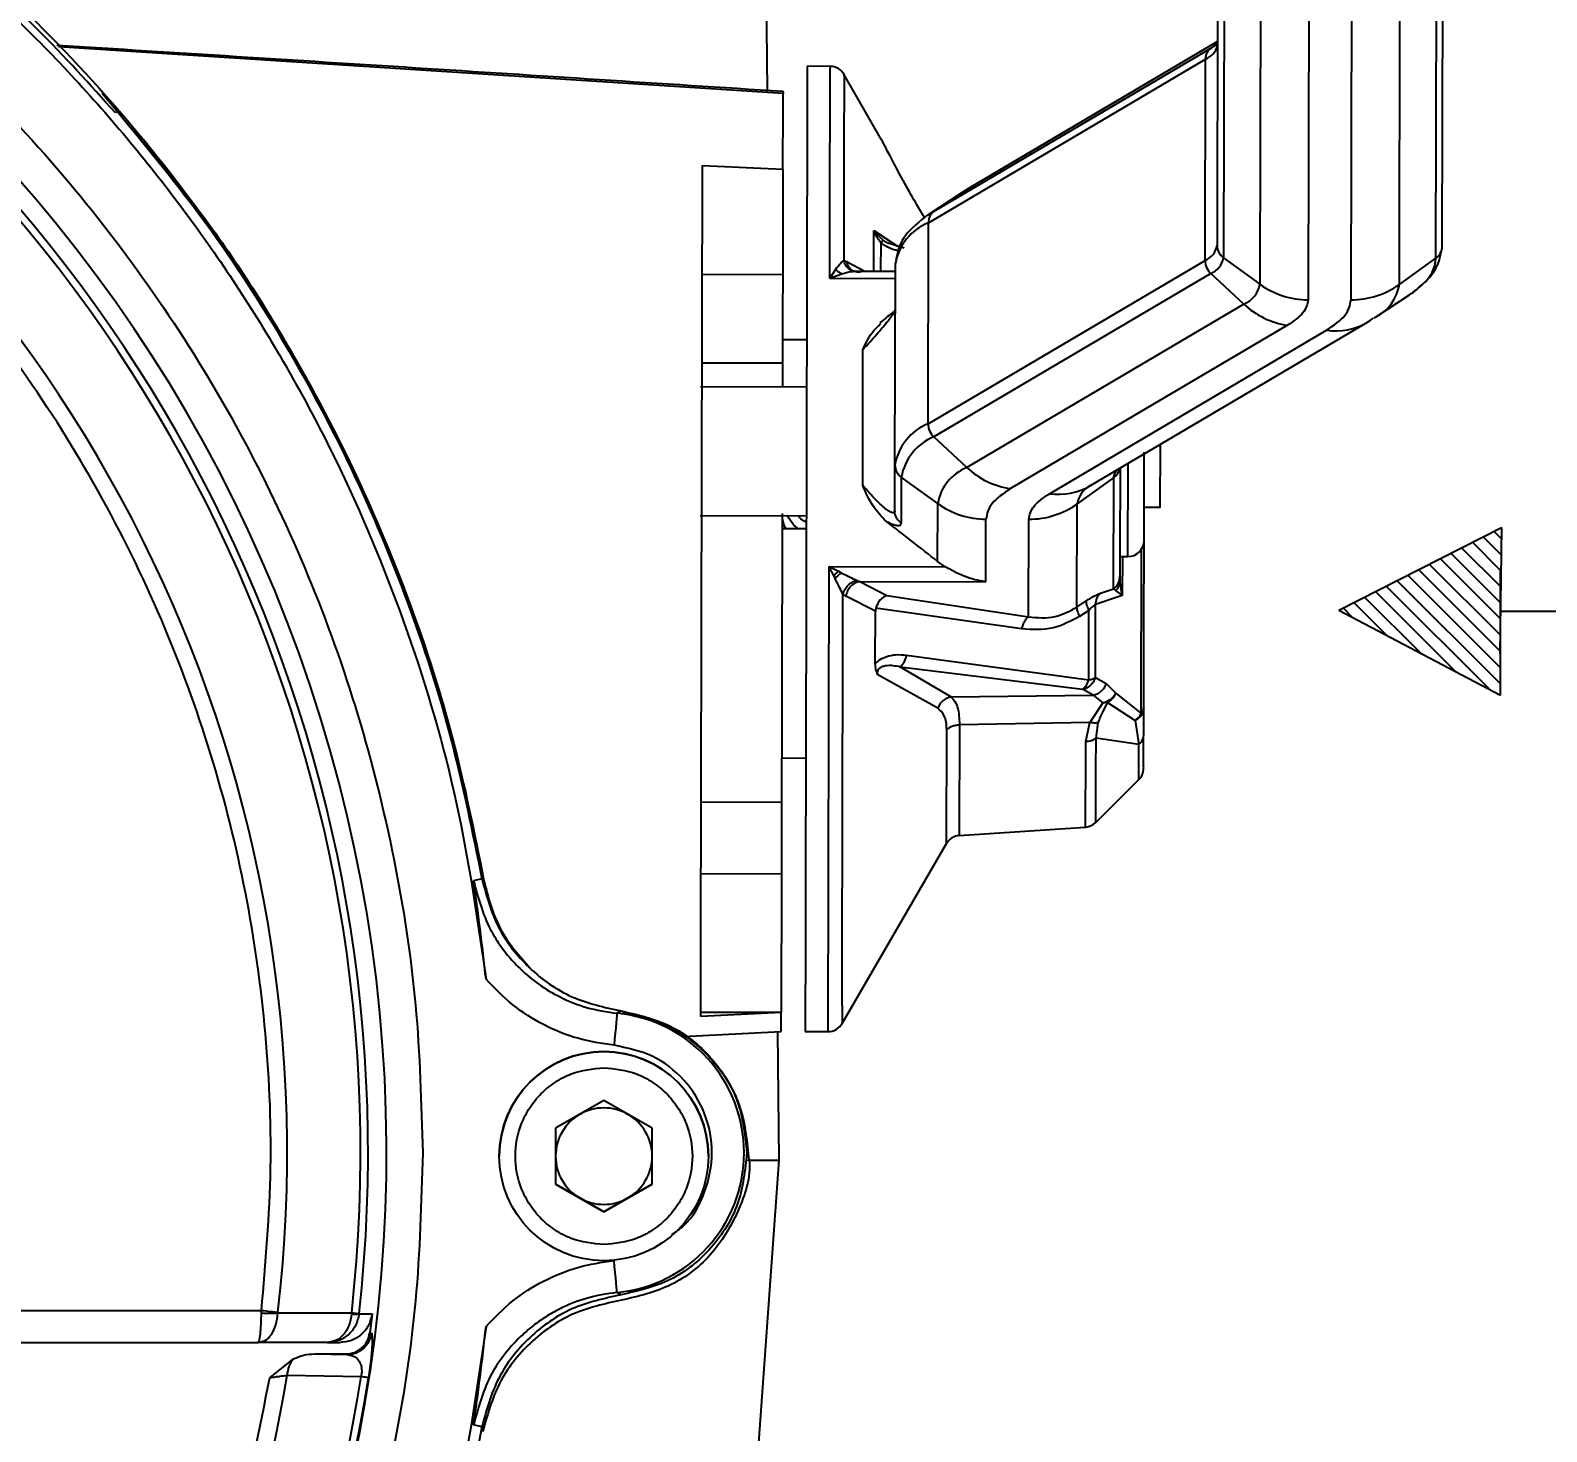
# Model space of a CAD drawing. Header units: millimetres. Extents: x 2028 to 4172, y 863 to 2379.
# Drawn here: x 2735.6 to 2829.8, y 2128.8 to 2216 of the extents above; entities that cross this region are included whole.
import ezdxf

# ---------------------------------------------------------------- set-up
doc = ezdxf.new("R2010")
doc.units = ezdxf.units.MM
doc.layers.add('AM_5', color=3, linetype='Continuous', lineweight=25)
doc.layers.add('layer 1', color=7, linetype='Continuous')
doc.styles.add('SLDTEXTSTYLE1', font='txt.shx', dxfattribs={"width": 0.7, "bigfont": 'gbcbig.shx'})
doc.dimstyles.new('SLDDIMSTYLE12$0', dxfattribs={"dimtxt": 12, "dimasz": 10, "dimexe": 0, "dimexo": 0.0625, "dimgap": 0.875, "dimtad": 1, "dimdec": 1, "dimlfac": 1.8, "dimrnd": 1e-09, "dimzin": 12, "dimdsep": 46, "dimtxsty": 'SLDTEXTSTYLE1', "dimcen": 0.09, "dimdle": 8.16, "dimclrd": 3, "dimclre": 3, "dimadec": 0, "dimazin": 3, "dimtfac": 1, "dimtdec": 1, "dimtofl": 0, "dimtmove": 0, "dimatfit": 3, "dimfxl": 0, "dimfrac": 2, "dimtolj": 1, "dimlwd": 5, "dimlwe": 5, "dimarcsym": 0})

# ---------------------------------------------------------------- blocks, each defined once
blk = doc.blocks.new('*D51')
at = {"layer": 'AM_5', "color": 3, "lineweight": 5, "transparency": 16777216}
blk.add_line((2722.515, 2344.493), (2902.345, 2344.493), dxfattribs=at)
at = {"layer": 'AM_5', "color": 3, "linetype": 'Continuous', "lineweight": 5, "transparency": 16777216}
for p, q in [((2902.345, 2334.493), (2902.345, 2055.752)), ((2769.516, 2045.752), (2902.345, 2045.752))]:
    blk.add_line(p, q, dxfattribs=at)
at = {"layer": 'AM_5', "color": 3, "transparency": 16777216}
for points in [[(2900.678, 2334.493), (2904.011, 2334.493), (2902.345, 2344.493)], [(2900.678, 2055.752), (2904.011, 2055.752), (2902.345, 2045.752)]]:
    blk.add_solid(points, dxfattribs=at)
at = {"layer": 'Defpoints', "color": 0, "transparency": 16777216}
for p in [(2722.452, 2344.493), (2769.453, 2045.752), (2902.345, 2045.752)]:
    blk.add_point(p, dxfattribs=at)
at = {"layer": 'AM_5', "color": 0, "transparency": 16777216, "insert": (2895.47, 2195.122), "char_height": 12, "attachment_point": 5, "rotation": 90, "style": 'SLDTEXTSTYLE1'}
blk.add_mtext('\\A1;300', dxfattribs=at)

msp = doc.modelspace()

# ---------------------------------------------------------------- hatches: boundary and pattern name
at = {"layer": 'layer 1'}
h = msp.add_hatch(dxfattribs=at)
h.set_pattern_fill('ANSI31', color=256, scale=0.225, angle=90)
h.set_pattern_definition([(135, (1617.3646, -4937.7536), (-0.50513941, -0.50513941), [])])
h.paths.add_polyline_path([(2827.035, 2185.06), (2816.929, 2179.918), (2826.964, 2174.638), (2826.964, 2179.85)])

# ---------------------------------------------------------------- linework, layer by layer
at = {"color": 7, "linetype": 'Continuous', "lineweight": 25}
for p, q in [((2781.411, 2212.21), (2780.88, 2260.728)), ((2809.425, 2235.107), (2809.355, 2202.588)), ((2823.355, 2202.558), (2823.425, 2235.077)), ((2809.823, 2234.337), (2809.754, 2201.818)), ((2822.954, 2201.79), (2823.023, 2234.309)), ((2812.087, 2232.891), (2812.017, 2200.179)), ((2820.684, 2200.161), (2820.753, 2232.873)), ((2815.085, 2231.923), (2815.015, 2199.212)), ((2817.682, 2199.206), (2817.752, 2231.918)), ((2809.382, 2215.257), (2793.833, 2206.087)), ((2809.382, 2215.263), (2794.004, 2206.195)), ((2808.998, 2214.878), (2809.382, 2215.133)), ((2782.376, 2212.036), (2737.327, 2214.934)), ((2791.775, 2204.721), (2808.998, 2214.878)), ((2809.144, 2214.969), (2808.998, 2214.878)), ((2809.295, 2215.003), (2809.236, 2215.033)), ((2809.377, 2215.008), (2809.382, 2215.085)), ((2785.302, 2213.718), (2783.879, 2213.721)), ((2788.503, 2209.15), (2786.161, 2213.226)), ((2791.41, 2203.999), (2808.634, 2214.156)), ((2808.607, 2201.66), (2808.634, 2214.156)), ((2740.046, 2212.051), (2740.976, 2210.924)), ((2740.984, 2210.931), (2740.872, 2210.82)), ((2777.366, 2207.561), (2782.365, 2207.335)), ((2782.365, 2207.335), (2782.351, 2200.759)), ((2793.498, 2205.878), (2791.4, 2204.487)), ((2791.775, 2204.721), (2793.833, 2206.087)), ((2793.833, 2206.087), (2793.498, 2205.878)), ((2794.002, 2206.193), (2793.639, 2205.945)), ((2793.833, 2206.087), (2794.004, 2206.195)), ((2791.384, 2191.503), (2791.41, 2203.999)), ((2791.4, 2204.487), (2791.775, 2204.721)), ((2788.007, 2200.962), (2788.012, 2203.521)), ((2788.012, 2203.521), (2788.147, 2203.203)), ((2788.207, 2203.259), (2788.012, 2203.521)), ((2788.012, 2203.521), (2789.483, 2202.546)), ((2788.147, 2203.203), (2788.207, 2203.259)), ((2788.147, 2203.203), (2788.444, 2202.759)), ((2788.596, 2202.906), (2788.207, 2203.259)), ((2788.444, 2202.759), (2788.44, 2200.961)), ((2789.908, 2202.417), (2788.916, 2202.718)), ((2785.274, 2200.529), (2785.651, 2201.104)), ((2786.142, 2201.652), (2786.326, 2201.581)), ((2786.326, 2201.581), (2787.49, 2200.963)), ((2786.624, 2201.036), (2786.687, 2201.025)), ((2786.731, 2200.956), (2786.635, 2201.032)), ((2789.352, 2200.959), (2786.883, 2200.965)), ((2789.326, 2188.95), (2789.353, 2201.446)), ((2791.384, 2191.503), (2808.607, 2201.66)), ((2809.754, 2201.818), (2812.017, 2200.179)), ((2820.684, 2200.161), (2822.954, 2201.79)), ((2782.351, 2200.759), (2777.351, 2200.77)), ((2786.026, 2200.804), (2785.274, 2200.529)), ((2789.351, 2200.52), (2785.274, 2200.529)), ((2787.007, 2200.959), (2786.729, 2200.946)), ((2787.19, 2200.925), (2787.007, 2200.959)), ((2808.968, 2200.844), (2791.745, 2190.687)), ((2811.019, 2198.942), (2808.968, 2200.844)), ((2819.211, 2198.127), (2821.308, 2199.517)), ((2811.019, 2198.942), (2793.796, 2188.785)), ((2813.737, 2197.626), (2796.513, 2187.469)), ((2798.931, 2187.154), (2816.154, 2197.311)), ((2801.481, 2187.653), (2818.704, 2197.81)), ((2818.704, 2197.81), (2818.875, 2197.917)), ((2818.705, 2197.811), (2819.069, 2198.06)), ((2819.128, 2198.073), (2819.211, 2198.127)), ((2783.843, 2196.721), (2782.343, 2196.724)), ((2782.34, 2195.265), (2777.34, 2195.276)), ((2782.34, 2195.265), (2782.337, 2193.788)), ((2783.837, 2193.785), (2777.237, 2193.799)), ((2793.796, 2188.785), (2791.745, 2190.687)), ((2805.732, 2190.16), (2805.829, 2190.16)), ((2805.821, 2186.293), (2805.829, 2190.16)), ((2789.32, 2186.098), (2789.326, 2188.95)), ((2803.326, 2188.741), (2803.315, 2183.495)), ((2803.814, 2183.242), (2803.826, 2189.036)), ((2789.725, 2188.18), (2789.718, 2185.328)), ((2791.988, 2186.541), (2789.725, 2188.18)), ((2802.925, 2188.152), (2800.654, 2186.523)), ((2802.91, 2181.23), (2802.925, 2188.152)), ((2791.98, 2182.94), (2791.988, 2186.541)), ((2800.64, 2180.096), (2800.654, 2186.523)), ((2805.821, 2186.293), (2804.821, 2186.295)), ((2777.219, 2185.799), (2783.819, 2185.785)), ((2783.818, 2184.961), (2782.318, 2184.965)), ((2794.977, 2181.683), (2794.986, 2185.574)), ((2797.639, 2179.503), (2797.652, 2185.568)), ((2803.315, 2183.495), (2803.311, 2181.998)), ((2803.314, 2183.243), (2803.814, 2183.242)), ((2803.468, 2183.243), (2803.463, 2180.819)), ((2804.639, 2173.488), (2804.661, 2183.708)), ((2785.173, 2153.718), (2785.235, 2182.629)), ((2785.235, 2182.629), (2792.445, 2182.614)), ((2785.523, 2182.053), (2785.235, 2182.629)), ((2785.235, 2182.629), (2785.812, 2182.332)), ((2785.812, 2182.332), (2785.987, 2182.243)), ((2792.445, 2182.614), (2791.98, 2182.94)), ((2785.61, 2181.879), (2785.523, 2182.053)), ((2786.966, 2181.765), (2787.149, 2181.7)), ((2787.149, 2181.7), (2788.829, 2180.824)), ((2787.149, 2181.7), (2794.977, 2181.683)), ((2802.053, 2180.945), (2802.91, 2181.23)), ((2802.91, 2181.23), (2803.041, 2181.137)), ((2803.301, 2181.603), (2803.285, 2181.781)), ((2803.321, 2181.508), (2803.293, 2181.566)), ((2803.311, 2181.998), (2803.311, 2181.724)), ((2803.348, 2181.503), (2803.311, 2181.724)), ((2803.463, 2180.819), (2803.348, 2181.503)), ((2786.281, 2180.792), (2786.098, 2180.917)), ((2788.116, 2179.857), (2786.281, 2180.792)), ((2788.829, 2180.824), (2797.639, 2179.503)), ((2800.64, 2180.096), (2801.224, 2180.491)), ((2803.463, 2180.819), (2801.805, 2180.271)), ((2803.041, 2181.137), (2803.463, 2180.819)), ((2788.109, 2176.581), (2788.116, 2179.857)), ((2788.14, 2180.029), (2788.116, 2179.857)), ((2797.205, 2178.749), (2788.14, 2180.029)), ((2801.39, 2179.896), (2800.807, 2179.516)), ((2801.381, 2175.582), (2801.39, 2179.896)), ((2790.054, 2177.123), (2801.381, 2175.582)), ((2791.997, 2173.824), (2788.262, 2175.896)), ((2789.655, 2176.4), (2792.83, 2174.526)), ((2789.655, 2176.4), (2800.983, 2174.995)), ((2801.796, 2175.734), (2802.46, 2175.346)), ((2792.83, 2174.526), (2801.647, 2174.631)), ((2801.647, 2174.631), (2800.983, 2174.995)), ((2801.647, 2174.631), (2802.256, 2174.162)), ((2802.46, 2175.346), (2803.052, 2174.75)), ((2803.052, 2174.75), (2804.639, 2173.488)), ((2802.256, 2174.162), (2801.439, 2172.938)), ((2802.539, 2174.171), (2802.4, 2174.157)), ((2802.539, 2174.171), (2804.259, 2173.06)), ((2804.79, 2172.168), (2804.794, 2173.855)), ((2793.344, 2172.789), (2793.329, 2165.9)), ((2801.439, 2172.938), (2793.344, 2172.789)), ((2801.191, 2171.752), (2801.439, 2172.938)), ((2801.829, 2171.951), (2801.954, 2172.911)), ((2804.259, 2173.06), (2804.496, 2171.569)), ((2792.532, 2165.405), (2792.547, 2172.486)), ((2804.496, 2171.569), (2801.829, 2171.951)), ((2804.493, 2169.938), (2804.496, 2171.569)), ((2782.287, 2170.725), (2783.787, 2170.721)), ((2804.492, 2169.384), (2804.493, 2169.938)), ((2801.818, 2166.722), (2804.492, 2169.384)), ((2777.281, 2167.989), (2782.281, 2167.979)), ((2801.818, 2166.722), (2801.819, 2167.379)), ((2793.329, 2165.9), (2801.182, 2166.433)), ((2786.041, 2154.216), (2792.532, 2165.405)), ((2782.272, 2163.504), (2777.272, 2163.514)), ((2782.272, 2163.504), (2782.253, 2154.902)), ((2763.654, 2163.205), (2763.137, 2163.086)), ((2763.779, 2163.092), (2763.779, 2163.093)), ((2772.305, 2155.003), (2772.055, 2154.854)), ((2782.253, 2154.902), (2777.253, 2154.912)), ((2782.253, 2154.902), (2777.253, 2154.66)), ((2783.753, 2154.883), (2783.751, 2153.721)), ((2786.043, 2155.359), (2786.041, 2154.216)), ((2776.171, 2153.419), (2782.251, 2153.725)), ((2782.139, 2145.725), (2782.052, 2153.715)), ((2783.751, 2153.721), (2785.173, 2153.718)), ((2771.234, 2149.436), (2768.234, 2147.704)), ((2774.234, 2147.704), (2771.234, 2149.436)), ((2768.234, 2147.704), (2768.234, 2144.24)), ((2774.234, 2144.24), (2774.234, 2147.704)), ((2764.734, 2145.979), (2764.734, 2145.979)), ((2777.734, 2145.965), (2777.734, 2145.965)), ((2778.21, 2091.21), (2782.139, 2145.725)), ((2780.234, 2145.943), (2780.234, 2145.943)), ((2768.234, 2144.24), (2771.234, 2142.508)), ((2769.734, 2143.374), (2768.234, 2144.24)), ((2771.234, 2142.508), (2774.234, 2144.24)), ((2774.234, 2144.24), (2772.734, 2143.374)), ((2771.234, 2142.508), (2769.734, 2143.374)), ((2772.734, 2143.374), (2771.234, 2142.508)), ((2771.234, 2142.508), (2771.234, 2142.508)), ((2772.305, 2137.352), (2772.055, 2137.501)), ((2699.259, 2136.387), (2749.951, 2136.387)), ((2749.948, 2136.226), (2749.951, 2136.387)), ((2750.976, 2136.267), (2750.973, 2136.226)), ((2750.973, 2136.226), (2755.558, 2136.234)), ((2755.558, 2136.234), (2755.553, 2136.165)), ((2756.019, 2136.165), (2756.021, 2136.183)), ((2756.019, 2136.165), (2756.823, 2136.168)), ((2756.823, 2136.168), (2756.686, 2134.992)), ((2756.686, 2134.992), (2756.78, 2134.959)), ((2699.259, 2134.387), (2749.75, 2134.387)), ((2749.75, 2134.387), (2749.966, 2134.451)), ((2749.75, 2134.387), (2749.795, 2134.44)), ((2754.044, 2134.387), (2749.75, 2134.387)), ((2754.389, 2134.449), (2754.044, 2134.387)), ((2754.267, 2134.439), (2754.044, 2134.387)), ((2754.044, 2134.387), (2754.833, 2134.387)), ((2750.47, 2132.202), (2751.945, 2133.377)), ((2753.253, 2133.677), (2755.294, 2133.643)), ((2753.253, 2133.677), (2755.197, 2133.677)), ((2751.541, 2132.353), (2756.141, 2132.27)), ((2763.654, 2129.149), (2763.137, 2129.269))]:
    msp.add_line(p, q, dxfattribs=at)
at = {"color": 7, "linetype": 'Continuous', "lineweight": 25, "flags": 128}
for points in [[(2809.259, 2215.05), (2809.18, 2214.993), (2809.144, 2214.969)], [(2783.879, 2213.721), (2783.879, 2213.69), (2783.878, 2213.366), (2783.877, 2212.694), (2783.875, 2211.683), (2783.872, 2210.344), (2783.868, 2208.693), (2783.864, 2206.749), (2783.859, 2204.535), (2783.854, 2202.077), (2783.849, 2199.404), (2783.842, 2196.547), (2783.836, 2193.539), (2783.829, 2190.417), (2783.822, 2187.216), (2783.816, 2183.974), (2783.809, 2180.729), (2783.802, 2177.519), (2783.795, 2174.382), (2783.789, 2171.354), (2783.782, 2168.472), (2783.777, 2165.768), (2783.771, 2163.274), (2783.766, 2161.021), (2783.762, 2159.033), (2783.759, 2157.335), (2783.756, 2155.946), (2783.753, 2154.883)], [(2791.072, 2204.256), (2791.308, 2204.425), (2791.4, 2204.487)], [(2823.328, 2202.338), (2823.348, 2202.447), (2823.355, 2202.558)], [(2803.306, 2188.73), (2803.299, 2188.699), (2803.295, 2188.683)], [(2783.328, 2184.962), (2783.05, 2185.193), (2782.6, 2185.788)], [(2801.796, 2175.734), (2801.797, 2176.28), (2801.798, 2176.833), (2801.799, 2177.393), (2801.8, 2177.959), (2801.802, 2178.53), (2801.803, 2179.106), (2801.804, 2179.687), (2801.805, 2180.271)], [(2772.055, 2154.854), (2772.051, 2154.81), (2772.04, 2154.692), (2772.022, 2154.506), (2771.999, 2154.259), (2771.97, 2153.958), (2771.938, 2153.617), (2771.903, 2153.247), (2771.867, 2152.863)], [(2780.159, 2145.729), (2780.37, 2145.729), (2781.351, 2145.727), (2781.942, 2145.726), (2782.139, 2145.725)], [(2772.055, 2137.501), (2772.051, 2137.545), (2772.04, 2137.662), (2772.022, 2137.848), (2771.999, 2138.096), (2771.97, 2138.396), (2771.938, 2138.738), (2771.903, 2139.107), (2771.867, 2139.492)], [(2749.951, 2136.387), (2750.092, 2136.37), (2750.232, 2136.354), (2750.369, 2136.338), (2750.503, 2136.322), (2750.631, 2136.307), (2750.754, 2136.293), (2750.869, 2136.279), (2750.976, 2136.267)], [(2755.558, 2136.234), (2755.656, 2136.224), (2755.744, 2136.214), (2755.821, 2136.205), (2755.886, 2136.198), (2755.939, 2136.192), (2755.979, 2136.188), (2756.007, 2136.185), (2756.021, 2136.183)], [(2755.197, 2133.677), (2755.251, 2133.658), (2755.294, 2133.643)], [(2756.601, 2132.199), (2756.587, 2132.202), (2756.56, 2132.206), (2756.52, 2132.212), (2756.467, 2132.22), (2756.402, 2132.23), (2756.326, 2132.242), (2756.239, 2132.255), (2756.141, 2132.27)]]:
    msp.add_lwpolyline(points, dxfattribs=at)
at = {"color": 7, "linetype": 'Continuous', "lineweight": 25}
msp.add_circle((2771.234, 2145.972), 6.5, dxfattribs=at)
for centre, radius, start, end in [((2666.234, 2146.177), 91.48, 295.79271, 180), ((2666.234, 2146.176), 90.341, 353.64897, 186.35103), ((2666.234, 2146.176), 89.875, 353.64897, 186.35103), ((2666.234, 2146.176), 85.319, 353.33017, 186.66983), ((2808.125, 2215.35), 1.298, 293.08147, 344.71047), ((2809.487, 2214.178), 0.854, 124.96394, 181.4796), ((2785.3, 2212.718), 1, 29.87752, 88.78166), ((2792.698, 2200.856), 3.397, 112.27537, 169.98802), ((2792.264, 2204.021), 0.854, 124.96424, 181.47959), ((2808.139, 2202.803), 1.235, 292.27534, 349.98804), ((2810.305, 2202.592), 0.95, 180.20287, 234.51476), ((2822.401, 2202.57), 0.956, 305.32842, 345.9426), ((2809.731, 2201.669), 1.124, 180.45492, 227.25342), ((2808.476, 2202.044), 1.297, 292.27555, 349.98754), ((2820.677, 2201.929), 2.281, 310.49638, 356.50834), ((2810.395, 2200.466), 1.647, 292.27534, 349.98804), ((2815.016, 2204.344), 5.133, 234.24005, 269.98181), ((2817.702, 2204.339), 5.133, 269.77321, 305.51496), ((2817.934, 2200.601), 2.785, 297.28452, 350.89381), ((2818.231, 2204.255), 5.649, 303.00168, 314.03972), ((2814.445, 2202.553), 4.978, 226.51011, 261.8155), ((2816.707, 2201.245), 3.973, 261.99352, 300.1682), ((2792.671, 2188.359), 3.397, 112.27534, 169.98804), ((2793.009, 2187.6), 3.335, 112.27534, 169.98804), ((2792.507, 2191.512), 1.124, 180.45496, 227.25325), ((2790.276, 2188.953), 0.95, 180.20285, 234.51412), ((2794.927, 2186.022), 2.985, 112.27534, 169.98804), ((2797.222, 2192.396), 4.978, 226.51012, 261.8155), ((2803.703, 2188.127), 0.779, 142.71658, 178.13099), ((2802.368, 2188.934), 0.96, 305.41486, 344.83941), ((2799.484, 2191.088), 3.973, 261.99352, 300.1682), ((2802.182, 2186.275), 1.547, 116.74671, 170.79661), ((2794.987, 2190.706), 5.133, 234.24006, 269.98181), ((2797.673, 2190.701), 5.133, 269.77306, 305.51487), ((2803.816, 2184.242), 1, 269.87751, 359.87751), ((2802.745, 2180.308), 0.941, 137.39243, 182.2552), ((2803.786, 2170.093), 1, 314.87872, 359.87751), ((2801.112, 2167.43), 1, 274.41022, 314.87938), ((2793.397, 2164.903), 1, 93.87747, 149.87695), ((2771.234, 2146.177), 8.715, 275.40246, 84.59754), ((2785.176, 2154.718), 1, 269.87751, 329.8775), ((2771.234, 2145.972), 6.5, 359.93876, 179.93876), ((2771.234, 2145.972), 3, 120, 180), ((2771.234, 2145.972), 3, 60, 120), ((2771.234, 2145.972), 3, 0, 60), ((2771.234, 2145.972), 3, 180, 240), ((2771.234, 2145.972), 3, 300, 0), ((2771.234, 2145.972), 3, 240, 300), ((2750.46, 2150.549), 14.332, 267.94983, 272.05042), ((2755.786, 2137.991), 1.84, 262.7292, 277.27215), ((2755.291, 2135.143), 1.5, 270.08724, 352.92929), ((2753.302, 2132.251), 1.764, 140.3012, 176.66464), ((2666.234, 2146.177), 91.441, 295.84596, 351.20762), ((2666.234, 2146.177), 90.976, 296.50811, 351.20762), ((2666.234, 2146.177), 86.42, 299.88973, 350.7957)]:
    msp.add_arc(centre, radius, start, end, dxfattribs=at)
msp.add_ellipse((2779.982, 2183.729), major_axis=(39.739, -29.602), ratio=0.134702, start_param=1.365668, end_param=1.448314, dxfattribs=at)
for points in [[(2677.024, 2243.851), (2680.676, 2243.327), (2687.979, 2242.279), (2698.622, 2239.159), (2708.865, 2234.951), (2718.566, 2229.596), (2727.605, 2223.191), (2735.867, 2215.81), (2743.248, 2207.548), (2749.653, 2198.509), (2755.008, 2188.808), (2759.216, 2178.565), (2762.336, 2167.922), (2763.384, 2160.618), (2763.908, 2156.967)], [(2683.566, 2243.648), (2686.861, 2242.962), (2693.449, 2241.589), (2703.001, 2238.269), (2712.185, 2234.065), (2720.888, 2228.929), (2729.024, 2222.94), (2736.509, 2216.152), (2743.265, 2208.639), (2749.219, 2200.476), (2754.317, 2191.752), (2758.482, 2182.55), (2761.762, 2172.984), (2763.106, 2166.39), (2763.779, 2163.092)], [(2666.234, 2239.918), (2669.302, 2239.831), (2675.437, 2239.657), (2684.552, 2238.254), (2693.49, 2236.028), (2702.165, 2232.921), (2710.494, 2228.982), (2718.398, 2224.245), (2725.798, 2218.756), (2732.626, 2212.568), (2738.813, 2205.741), (2744.302, 2198.34), (2749.039, 2190.437), (2752.978, 2182.108), (2756.086, 2173.432), (2758.311, 2164.495), (2759.714, 2155.38), (2759.888, 2149.245), (2759.975, 2146.177)], [(2749.951, 2136.387), (2750.205, 2139.34), (2750.714, 2145.246), (2750.289, 2154.145), (2748.998, 2162.947), (2746.769, 2171.566), (2743.651, 2179.901), (2739.671, 2187.862), (2734.875, 2195.36), (2729.317, 2202.312), (2723.058, 2208.64), (2716.168, 2214.274), (2708.723, 2219.152), (2700.806, 2223.217), (2692.505, 2226.432), (2683.912, 2228.737), (2675.122, 2230.192), (2669.197, 2230.373), (2666.234, 2230.463)], [(2740.872, 2210.82), (2739.296, 2212.575), (2736.143, 2216.086), (2732.633, 2219.239), (2730.877, 2220.815)], [(2782.365, 2207.335), (2782.368, 2208.295), (2782.372, 2210.214), (2782.374, 2211.428), (2782.376, 2212.036)], [(2740.984, 2210.931), (2742.871, 2208.635), (2746.645, 2204.042), (2751.49, 2196.541), (2755.691, 2188.67), (2759.138, 2180.441), (2761.891, 2171.947), (2763.066, 2166.119), (2763.654, 2163.205)], [(2777.253, 2154.66), (2777.254, 2155.097), (2777.256, 2155.971), (2777.26, 2157.95), (2777.265, 2160.375), (2777.271, 2163.25), (2777.278, 2166.507), (2777.286, 2170.09), (2777.294, 2173.929), (2777.303, 2177.952), (2777.311, 2182.084), (2777.32, 2186.248), (2777.329, 2190.364), (2777.338, 2194.355), (2777.346, 2198.148), (2777.353, 2201.661), (2777.36, 2204.87), (2777.364, 2206.664), (2777.366, 2207.561)], [(2782.351, 2200.759), (2782.351, 2200.363), (2782.349, 2199.572), (2782.346, 2198.062), (2782.342, 2196.53), (2782.341, 2195.687), (2782.34, 2195.265)], [(2815.015, 2199.212), (2814.959, 2198.937), (2814.848, 2198.389), (2814.107, 2197.88), (2813.737, 2197.626)], [(2816.154, 2197.311), (2816.597, 2197.615), (2817.482, 2198.223), (2817.615, 2198.878), (2817.682, 2199.206)], [(2787.323, 2187.667), (2787.327, 2189.12), (2787.333, 2192.027), (2787.338, 2194.755), (2787.341, 2196.119)], [(2796.513, 2187.469), (2796.071, 2187.165), (2795.185, 2186.557), (2795.052, 2185.901), (2794.986, 2185.574)], [(2797.652, 2185.568), (2797.708, 2185.842), (2797.819, 2186.391), (2798.56, 2186.899), (2798.931, 2187.154)], [(2802.91, 2181.23), (2802.969, 2181.278), (2803.086, 2181.375), (2803.212, 2181.565), (2803.295, 2181.775), (2803.306, 2181.924), (2803.311, 2181.998)], [(2801.48, 2175.243), (2801.548, 2175.314), (2801.685, 2175.456), (2801.759, 2175.641), (2801.796, 2175.734)], [(2804.639, 2173.488), (2804.684, 2173.545), (2804.773, 2173.66), (2804.787, 2173.79), (2804.794, 2173.855)], [(2792.547, 2172.486), (2792.593, 2172.527), (2792.685, 2172.61), (2792.879, 2172.703), (2793.101, 2172.769), (2793.263, 2172.782), (2793.344, 2172.789)], [(2801.191, 2171.752), (2801.31, 2171.765), (2801.549, 2171.792), (2801.736, 2171.898), (2801.829, 2171.951)], [(2804.496, 2171.569), (2804.54, 2171.61), (2804.628, 2171.693), (2804.719, 2171.842), (2804.779, 2172.001), (2804.787, 2172.112), (2804.79, 2172.168)], [(2782.281, 2167.979), (2782.281, 2167.733), (2782.28, 2167.241), (2782.277, 2166.111), (2782.275, 2164.822), (2782.273, 2163.943), (2782.272, 2163.504)], [(2772.305, 2155.003), (2773.359, 2154.761), (2775.467, 2154.276), (2778.02, 2152.19), (2779.784, 2149.403), (2780.011, 2147.253), (2780.125, 2146.177)], [(2782.251, 2153.725), (2782.251, 2153.774), (2782.251, 2153.874), (2782.253, 2154.559), (2782.253, 2154.902)], [(2759.975, 2146.177), (2759.888, 2143.11), (2759.714, 2136.974), (2758.311, 2127.86), (2756.086, 2118.922), (2752.978, 2110.247), (2749.039, 2101.917), (2744.302, 2094.014), (2738.813, 2086.613), (2732.626, 2079.786), (2725.798, 2073.598), (2718.398, 2068.11), (2710.494, 2063.372), (2702.165, 2059.434), (2693.49, 2056.326), (2684.552, 2054.101), (2675.437, 2052.698), (2669.302, 2052.524), (2666.234, 2052.437)], [(2780.125, 2146.177), (2780.011, 2145.102), (2779.784, 2142.951), (2778.02, 2140.165), (2775.467, 2138.078), (2773.359, 2137.594), (2772.305, 2137.352)], [(2772.332, 2137.02), (2771.29, 2136.793), (2769.207, 2136.34), (2766.569, 2134.462), (2764.552, 2131.929), (2763.988, 2129.873), (2763.705, 2128.845)], [(2763.908, 2135.388), (2763.384, 2131.736), (2762.336, 2124.433), (2759.216, 2113.79), (2755.008, 2103.547), (2749.653, 2093.846), (2743.248, 2084.807), (2735.867, 2076.545), (2727.605, 2069.163), (2718.566, 2062.759), (2708.865, 2057.403), (2698.622, 2053.196), (2687.979, 2050.076), (2680.676, 2049.028), (2677.024, 2048.504)], [(2763.654, 2129.149), (2763.066, 2126.236), (2761.891, 2120.408), (2759.138, 2111.913), (2755.691, 2103.685), (2751.49, 2095.814), (2746.645, 2088.313), (2742.871, 2083.72), (2740.984, 2081.423)]]:
    msp.add_open_spline(points, degree=3, dxfattribs=at)
for points, knots in [([(2782.376, 2212.148), (2774.765, 2212.639), (2759.72, 2213.611), (2744.673, 2214.554), (2737.239, 2215.02)], [0, 0, 0, 0, 0.505925, 1, 1, 1, 1]), ([(2785.274, 2200.529), (2785.277, 2201.933), (2785.283, 2204.743), (2785.29, 2208.169), (2785.296, 2210.892), (2785.3, 2212.725), (2785.302, 2213.668), (2785.302, 2213.621), (2785.302, 2213.604)], [0, 0, 0, 0, 0.179959, 0.359917, 0.539876, 0.719835, 0.899793, 1, 1, 1, 1]), ([(2786.167, 2213.178), (2786.167, 2213.191), (2786.167, 2213.295), (2786.166, 2212.862), (2786.164, 2211.843), (2786.16, 2210.133), (2786.155, 2207.843), (2786.149, 2205.039), (2786.144, 2202.781), (2786.142, 2201.652)], [0, 0, 0, 0, 0.021723, 0.18477, 0.347816, 0.510862, 0.673908, 0.836954, 1, 1, 1, 1]), ([(2782.376, 2212.139), (2782.376, 2212.141), (2782.376, 2212.146), (2782.376, 2212.076), (2782.376, 2212.036)], [0, 0, 0, 0, 0.412415, 1, 1, 1, 1]), ([(2741.287, 2210.548), (2742.848, 2208.725), (2746.789, 2204.126), (2751.579, 2196.621), (2755.951, 2188.341), (2759.279, 2180.342), (2762.01, 2171.906), (2763.185, 2166.052), (2763.779, 2163.093)], [0, 0, 0, 0, 0.135293, 0.341526, 0.50057, 0.663331, 0.829808, 1, 1, 1, 1]), ([(2791.195, 2204.278), (2791.122, 2204.397), (2790.814, 2204.9), (2790.328, 2205.747), (2789.731, 2206.821), (2789.191, 2207.828), (2788.744, 2208.686), (2788.513, 2209.135), (2788.503, 2209.146), (2788.501, 2209.148)], [0, 0, 0, 0, 0.064503, 0.272366, 0.392851, 0.584875, 0.777632, 0.951174, 1, 1, 1, 1]), ([(2791.164, 2204.323), (2790.669, 2203.911), (2789.676, 2203.081), (2789.479, 2202.14), (2789.38, 2201.667)], [0, 0, 0, 0, 0.497875, 1, 1, 1, 1]), ([(2788.596, 2202.906), (2788.583, 2202.899), (2788.557, 2202.886), (2788.482, 2202.802), (2788.444, 2202.759)], [0, 0, 0, 0, 0.491167, 1, 1, 1, 1]), ([(2788.925, 2202.716), (2788.903, 2202.726), (2788.796, 2202.775), (2788.685, 2202.848), (2788.596, 2202.906)], [0, 0, 0, 0, 0.200797, 1, 1, 1, 1]), ([(2788.444, 2202.759), (2788.552, 2202.688), (2788.781, 2202.536), (2789.174, 2202.352), (2789.447, 2202.287), (2789.59, 2202.254)], [0, 0, 0, 0, 0.296999, 0.632369, 1, 1, 1, 1]), ([(2821.545, 2199.681), (2822.039, 2200.094), (2823.032, 2200.923), (2823.229, 2201.865), (2823.328, 2202.337)], [0, 0, 0, 0, 0.497875, 1, 1, 1, 1]), ([(2785.651, 2201.104), (2785.751, 2201.24), (2785.927, 2201.478), (2786.077, 2201.6), (2786.142, 2201.652)], [0, 0, 0, 0, 0.568421, 1, 1, 1, 1]), ([(2786.026, 2200.804), (2785.96, 2200.842), (2785.828, 2200.917), (2785.71, 2201.042), (2785.651, 2201.104)], [0, 0, 0, 0, 0.499999, 1, 1, 1, 1]), ([(2787.007, 2200.959), (2786.912, 2200.965), (2786.716, 2200.975), (2786.453, 2201.124), (2786.243, 2201.354), (2786.175, 2201.555), (2786.142, 2201.652)], [0, 0, 0, 0, 0.243228, 0.500005, 0.756779, 1, 1, 1, 1]), ([(2787.19, 2200.925), (2787.092, 2200.921), (2786.889, 2200.914), (2786.618, 2201.048), (2786.41, 2201.276), (2786.353, 2201.481), (2786.326, 2201.581)], [0, 0, 0, 0, 0.242333, 0.499938, 0.757577, 1, 1, 1, 1]), ([(2786.729, 2200.946), (2786.689, 2200.945), (2786.475, 2200.939), (2786.228, 2200.865), (2786.026, 2200.804)], [0, 0, 0, 0, 0.184224, 1, 1, 1, 1]), ([(2787.341, 2196.119), (2787.622, 2196.425), (2788.124, 2196.97), (2788.723, 2197.675), (2789.055, 2198.098), (2789.219, 2198.325), (2789.272, 2198.42), (2789.296, 2198.462)], [0, 0, 0, 0, 0.380099, 0.678715, 0.800261, 0.913569, 1, 1, 1, 1]), ([(2789.301, 2198.462), (2789.248, 2198.44), (2789.137, 2198.395), (2788.809, 2198.108), (2788.523, 2197.871), (2788.394, 2197.765)], [0, 0, 0, 0, 0.337092, 0.701939, 1, 1, 1, 1]), ([(2789.296, 2198.462), (2789.302, 2198.472), (2789.343, 2198.54), (2789.345, 2198.569), (2789.347, 2198.594)], [0, 0, 0, 0, 0.1498455, 1, 1, 1, 1]), ([(2787.341, 2196.119), (2787.533, 2196.532), (2787.809, 2197.126), (2788.286, 2197.585), (2788.432, 2197.725)], [0, 0, 0, 0, 0.694067, 1, 1, 1, 1]), ([(2804.816, 2184.24), (2804.816, 2184.314), (2804.817, 2184.427), (2804.818, 2185.113), (2804.82, 2185.822), (2804.821, 2186.703), (2804.824, 2187.984), (2804.826, 2189.048), (2804.828, 2189.74)], [0, 0, 0, 0, 0.239457, 0.368361, 0.5, 0.631639, 0.760543, 1, 1, 1, 1]), ([(2804.794, 2173.855), (2804.796, 2174.794), (2804.8, 2176.705), (2804.808, 2180.244), (2804.816, 2183.955), (2804.822, 2187.19), (2804.826, 2188.945), (2804.828, 2189.605)], [0, 0, 0, 0, 0.213967, 0.435408, 0.656849, 0.870816, 1, 1, 1, 1]), ([(2788.794, 2185.426), (2788.509, 2185.727), (2787.885, 2186.387), (2787.521, 2187.217), (2787.323, 2187.667)], [0, 0, 0, 0, 0.456847, 1, 1, 1, 1]), ([(2789.27, 2185.992), (2789.247, 2185.981), (2789.193, 2185.957), (2789.029, 2186.024), (2788.699, 2186.24), (2788.102, 2186.783), (2787.603, 2187.35), (2787.323, 2187.667)], [0, 0, 0, 0, 0.088069, 0.201138, 0.322418, 0.620706, 1, 1, 1, 1]), ([(2801.489, 2187.661), (2801.475, 2187.652), (2801.457, 2187.64), (2801.484, 2187.654), (2801.49, 2187.657)], [0, 0, 0, 0, 0.772161, 1, 1, 1, 1]), ([(2782.559, 2184.964), (2782.494, 2185.09), (2782.335, 2185.396), (2782.343, 2185.732), (2782.348, 2185.929)], [0, 0, 0, 0, 0.413162, 1, 1, 1, 1]), ([(2789.32, 2186.098), (2789.318, 2186.052), (2789.317, 2185.999), (2789.276, 2185.992), (2789.27, 2185.992)], [0, 0, 0, 0, 0.861358, 1, 1, 1, 1]), ([(2789.352, 2185.861), (2789.35, 2185.866), (2789.322, 2185.941), (2789.321, 2186.022), (2789.32, 2186.098)], [0, 0, 0, 0, 0.071259, 1, 1, 1, 1]), ([(2782.319, 2185.637), (2782.318, 2185.208), (2782.314, 2183.473), (2782.308, 2180.361), (2782.3, 2176.543), (2782.292, 2173.084), (2782.286, 2170.093), (2782.283, 2168.684), (2782.281, 2167.979)], [0, 0, 0, 0, 0.061728, 0.249382, 0.437037, 0.624691, 0.812346, 1, 1, 1, 1]), ([(2783.819, 2185.373), (2783.786, 2185.388), (2783.631, 2185.463), (2783.454, 2185.605), (2783.339, 2185.747), (2783.307, 2185.786)], [0, 0, 0, 0, 0.163854, 0.769433, 1, 1, 1, 1]), ([(2788.794, 2185.426), (2788.934, 2185.361), (2789.207, 2185.234), (2789.496, 2185.166), (2789.684, 2185.186), (2789.707, 2185.28), (2789.718, 2185.328)], [0, 0, 0, 0, 0.264345, 0.518073, 0.752106, 1, 1, 1, 1]), ([(2789.718, 2185.328), (2789.66, 2185.376), (2789.543, 2185.474), (2789.418, 2185.658), (2789.374, 2185.795), (2789.352, 2185.861)], [0, 0, 0, 0, 0.342082, 0.684165, 1, 1, 1, 1]), ([(2785.523, 2182.053), (2785.569, 2182.101), (2785.663, 2182.198), (2785.762, 2182.287), (2785.812, 2182.332)], [0, 0, 0, 0, 0.5, 1, 1, 1, 1]), ([(2785.987, 2182.243), (2785.922, 2182.188), (2785.79, 2182.076), (2785.671, 2181.946), (2785.61, 2181.879)], [0, 0, 0, 0, 0.486922, 1, 1, 1, 1]), ([(2785.987, 2182.243), (2786.165, 2182.152), (2786.513, 2181.976), (2786.817, 2181.834), (2786.966, 2181.765)], [0, 0, 0, 0, 0.512546, 1, 1, 1, 1]), ([(2794.977, 2181.683), (2794.973, 2181.684), (2794.525, 2181.74), (2793.658, 2181.948), (2792.839, 2182.398), (2792.445, 2182.614)], [0, 0, 0, 0, 0.005015, 0.522221, 1, 1, 1, 1]), ([(2786.098, 2180.917), (2786.03, 2181.05), (2785.88, 2181.342), (2785.705, 2181.69), (2785.61, 2181.879)], [0, 0, 0, 0, 0.454471, 1, 1, 1, 1]), ([(2786.098, 2180.917), (2786.131, 2181.013), (2786.2, 2181.212), (2786.411, 2181.473), (2786.675, 2181.675), (2786.87, 2181.735), (2786.966, 2181.765)], [0, 0, 0, 0, 0.2432193, 0.4999892, 0.7567655, 1, 1, 1, 1]), ([(2787.149, 2181.7), (2787.051, 2181.675), (2786.847, 2181.624), (2786.576, 2181.41), (2786.367, 2181.122), (2786.309, 2180.9), (2786.281, 2180.792)], [0, 0, 0, 0, 0.242313, 0.499912, 0.757559, 1, 1, 1, 1]), ([(2803.041, 2181.137), (2803.081, 2181.177), (2803.161, 2181.259), (2803.245, 2181.404), (2803.3, 2181.561), (2803.307, 2181.67), (2803.311, 2181.724)], [0, 0, 0, 0, 0.244646, 0.495749, 0.749034, 1, 1, 1, 1]), ([(2786.043, 2155.359), (2786.044, 2155.826), (2786.046, 2156.759), (2786.051, 2158.93), (2786.056, 2161.609), (2786.063, 2164.794), (2786.071, 2168.398), (2786.079, 2172.346), (2786.088, 2176.543), (2786.094, 2179.459), (2786.098, 2180.917)], [0, 0, 0, 0, 0.125, 0.25, 0.375, 0.5, 0.625, 0.75, 0.875, 1, 1, 1, 1]), ([(2788.829, 2180.824), (2788.829, 2180.824), (2788.827, 2180.824), (2788.822, 2180.822), (2788.803, 2180.817), (2788.732, 2180.793), (2788.595, 2180.721), (2788.408, 2180.556), (2788.239, 2180.314), (2788.171, 2180.12), (2788.14, 2180.029)], [0, 0, 0, 0, 0.002159, 0.006053, 0.019075, 0.066403, 0.250217, 0.500072, 0.765709, 1, 1, 1, 1]), ([(2801.224, 2180.491), (2801.219, 2180.461), (2801.21, 2180.399), (2801.239, 2180.256), (2801.297, 2180.087), (2801.36, 2179.959), (2801.39, 2179.896)], [0, 0, 0, 0, 0.246502, 0.5, 0.753498, 1, 1, 1, 1]), ([(2801.224, 2180.491), (2801.389, 2180.598), (2801.703, 2180.802), (2801.94, 2180.899), (2802.053, 2180.945)], [0, 0, 0, 0, 0.524889, 1, 1, 1, 1]), ([(2801.805, 2180.271), (2801.779, 2180.258), (2801.724, 2180.231), (2801.581, 2180.114), (2801.469, 2179.986), (2801.39, 2179.896)], [0, 0, 0, 0, 0.212006, 0.44349, 1, 1, 1, 1]), ([(2800.807, 2179.516), (2800.271, 2179.237), (2799.106, 2178.633), (2797.871, 2178.708), (2797.205, 2178.749)], [0, 0, 0, 0, 0.460925, 1, 1, 1, 1]), ([(2797.639, 2179.503), (2797.595, 2179.474), (2797.506, 2179.415), (2797.381, 2179.238), (2797.274, 2179.013), (2797.228, 2178.835), (2797.205, 2178.749)], [0, 0, 0, 0, 0.245081, 0.500004, 0.754925, 1, 1, 1, 1]), ([(2797.639, 2179.503), (2798.191, 2179.448), (2799.204, 2179.346), (2800.191, 2179.862), (2800.64, 2180.096)], [0, 0, 0, 0, 0.544293, 1, 1, 1, 1]), ([(2800.64, 2180.096), (2800.637, 2180.067), (2800.628, 2180.006), (2800.658, 2179.867), (2800.716, 2179.702), (2800.777, 2179.578), (2800.807, 2179.516)], [0, 0, 0, 0, 0.246896, 0.500399, 0.753694, 1, 1, 1, 1]), ([(2788.109, 2176.581), (2788.207, 2176.677), (2788.415, 2176.882), (2788.858, 2177.067), (2789.417, 2177.173), (2789.827, 2177.141), (2790.054, 2177.123)], [0, 0, 0, 0, 0.182336, 0.388789, 0.661241, 1, 1, 1, 1]), ([(2788.262, 2175.896), (2788.216, 2175.996), (2788.13, 2176.18), (2788.116, 2176.455), (2788.109, 2176.581)], [0, 0, 0, 0, 0.5416835, 1, 1, 1, 1]), ([(2788.262, 2175.896), (2788.257, 2175.93), (2788.247, 2175.995), (2788.255, 2176.1), (2788.289, 2176.201), (2788.351, 2176.288), (2788.432, 2176.356), (2788.562, 2176.426), (2788.993, 2176.536), (2789.357, 2176.461), (2789.655, 2176.4)], [0, 0, 0, 0, 0.056893, 0.10876, 0.15669, 0.204144, 0.254857, 0.310341, 0.433601, 1, 1, 1, 1]), ([(2789.655, 2176.4), (2789.697, 2176.429), (2789.781, 2176.487), (2789.895, 2176.657), (2789.992, 2176.871), (2790.034, 2177.04), (2790.054, 2177.123)], [0, 0, 0, 0, 0.245495, 0.5, 0.754505, 1, 1, 1, 1]), ([(2800.983, 2174.995), (2801.021, 2175.019), (2801.1, 2175.067), (2801.21, 2175.201), (2801.308, 2175.373), (2801.357, 2175.513), (2801.381, 2175.582)], [0, 0, 0, 0, 0.243478, 0.495741, 0.75022, 1, 1, 1, 1]), ([(2801.381, 2175.582), (2801.463, 2175.601), (2801.627, 2175.64), (2801.739, 2175.703), (2801.796, 2175.734)], [0, 0, 0, 0, 0.5, 1, 1, 1, 1]), ([(2800.983, 2174.995), (2801.069, 2175.017), (2801.201, 2175.05), (2801.344, 2175.135), (2801.413, 2175.186), (2801.447, 2175.214), (2801.463, 2175.228), (2801.472, 2175.236), (2801.477, 2175.24), (2801.479, 2175.242), (2801.48, 2175.242), (2801.48, 2175.242), (2801.48, 2175.243), (2801.48, 2175.243)], [0, 0, 0, 0, 0.487841, 0.742169, 0.870716, 0.935166, 0.967413, 0.983539, 0.995554, 0.998733, 0.999604, 0.999861, 1, 1, 1, 1]), ([(2801.647, 2174.631), (2801.733, 2174.652), (2801.908, 2174.696), (2802.147, 2174.859), (2802.345, 2175.079), (2802.422, 2175.258), (2802.46, 2175.346)], [0, 0, 0, 0, 0.244011, 0.499173, 0.754775, 1, 1, 1, 1]), ([(2802.256, 2174.162), (2802.338, 2174.184), (2802.502, 2174.228), (2802.712, 2174.355), (2802.909, 2174.525), (2802.999, 2174.666), (2803.052, 2174.75)], [0, 0, 0, 0, 0.25004, 0.500081, 0.700428, 1, 1, 1, 1]), ([(2803.052, 2174.75), (2802.992, 2174.63), (2802.871, 2174.389), (2802.65, 2174.244), (2802.539, 2174.171)], [0, 0, 0, 0, 0.500004, 1, 1, 1, 1]), ([(2792.83, 2174.526), (2792.742, 2174.506), (2792.562, 2174.465), (2792.318, 2174.305), (2792.115, 2174.088), (2792.036, 2173.911), (2791.997, 2173.824)], [0, 0, 0, 0, 0.24462, 0.499995, 0.755372, 1, 1, 1, 1]), ([(2792.547, 2172.486), (2792.539, 2172.647), (2792.524, 2172.97), (2792.371, 2173.488), (2792.147, 2173.689), (2791.997, 2173.824)], [0, 0, 0, 0, 0.247845, 0.497111, 1, 1, 1, 1]), ([(2792.83, 2174.526), (2792.985, 2174.337), (2793.28, 2173.976), (2793.323, 2173.171), (2793.344, 2172.789)], [0, 0, 0, 0, 0.526217, 1, 1, 1, 1]), ([(2801.954, 2172.911), (2802.061, 2173.155), (2802.237, 2173.559), (2802.425, 2173.921), (2802.507, 2174.096), (2802.531, 2174.151), (2802.539, 2174.171)], [0, 0, 0, 0, 0.504338, 0.834111, 0.937852, 1, 1, 1, 1]), ([(2802.4, 2174.157), (2802.4, 2174.157), (2802.399, 2174.157), (2802.396, 2174.157), (2802.389, 2174.156), (2802.372, 2174.156), (2802.328, 2174.156), (2802.287, 2174.16), (2802.256, 2174.162)], [0, 0, 0, 0, 0.007362, 0.020883, 0.066399, 0.154523, 0.359293, 1, 1, 1, 1]), ([(2804.794, 2173.855), (2804.785, 2173.763), (2804.768, 2173.584), (2804.675, 2173.418), (2804.619, 2173.348), (2804.614, 2173.342)], [0, 0, 0, 0, 0.500301, 0.958867, 1, 1, 1, 1]), ([(2801.954, 2172.911), (2801.876, 2172.9), (2801.719, 2172.879), (2801.532, 2172.918), (2801.439, 2172.938)], [0, 0, 0, 0, 0.497842, 1, 1, 1, 1]), ([(2804.259, 2173.06), (2804.337, 2173.119), (2804.492, 2173.236), (2804.59, 2173.404), (2804.639, 2173.488)], [0, 0, 0, 0, 0.500001, 1, 1, 1, 1]), ([(2804.614, 2173.342), (2804.611, 2173.338), (2804.604, 2173.328), (2804.58, 2173.298), (2804.532, 2173.242), (2804.429, 2173.151), (2804.327, 2173.097), (2804.259, 2173.06)], [0, 0, 0, 0, 0.030781, 0.082876, 0.251023, 0.500998, 1, 1, 1, 1]), ([(2801.18, 2166.474), (2801.18, 2166.46), (2801.179, 2166.267), (2801.181, 2167.014), (2801.184, 2168.702), (2801.189, 2170.735), (2801.191, 2171.752)], [0, 0, 0, 0, 0.024729, 0.349819, 0.67491, 1, 1, 1, 1]), ([(2801.819, 2167.379), (2801.82, 2167.889), (2801.822, 2168.911), (2801.827, 2170.938), (2801.829, 2171.951)], [0, 0, 0, 0, 0.5, 1, 1, 1, 1]), ([(2804.786, 2170.185), (2804.786, 2170.164), (2804.786, 2170.092), (2804.787, 2170.721), (2804.789, 2171.693), (2804.79, 2172.168)], [0, 0, 0, 0, 0.182067, 0.600282, 1, 1, 1, 1]), ([(2763.908, 2156.967), (2763.788, 2158.035), (2763.547, 2160.181), (2763.274, 2162.115), (2763.137, 2163.086)], [0, 0, 0, 0, 0.497557, 1, 1, 1, 1]), ([(2763.137, 2163.086), (2763.412, 2162.052), (2763.783, 2160.659), (2764.738, 2159.125), (2765.416, 2158.245), (2766.231, 2157.406), (2767.25, 2156.58), (2768.561, 2155.797), (2770.191, 2155.135), (2771.414, 2154.951), (2772.055, 2154.854)], [0, 0, 0, 0, 0.24429, 0.329036, 0.41449, 0.500125, 0.597992, 0.71577, 0.851072, 1, 1, 1, 1]), ([(2763.654, 2163.205), (2763.935, 2162.173), (2764.497, 2160.111), (2766.515, 2157.567), (2769.165, 2155.685), (2771.257, 2155.231), (2772.305, 2155.003)], [0, 0, 0, 0, 0.250047, 0.499449, 0.749396, 1, 1, 1, 1]), ([(2763.779, 2163.092), (2764.047, 2162.054), (2764.575, 2160.007), (2765.975, 2158.426), (2766.665, 2157.648)], [0, 0, 0, 0, 0.507606, 1, 1, 1, 1]), ([(2771.867, 2152.863), (2771.107, 2152.978), (2769.592, 2153.207), (2767.464, 2154.093), (2765.507, 2155.313), (2764.442, 2156.414), (2763.908, 2156.967)], [0, 0, 0, 0, 0.250767, 0.500011, 0.749245, 1, 1, 1, 1]), ([(2772.37, 2154.881), (2773.455, 2154.623), (2775.585, 2154.117), (2778.122, 2152.005), (2779.888, 2149.215), (2780.117, 2147.047), (2780.234, 2145.934)], [0, 0, 0, 0, 0.255228, 0.501192, 0.743784, 1, 1, 1, 1]), ([(2775.461, 2141.097), (2775.717, 2141.274), (2776.654, 2141.92), (2777.619, 2143.728), (2778.11, 2146.169), (2777.64, 2148.661), (2776.315, 2150.789), (2774.309, 2152.364), (2772.681, 2152.697), (2771.867, 2152.863)], [0, 0, 0, 0, 0.059114, 0.215928, 0.372743, 0.529557, 0.686371, 0.843186, 1, 1, 1, 1]), ([(2771.234, 2140.472), (2770.542, 2140.545), (2769.478, 2140.658), (2768.197, 2141.344), (2767.317, 2142.054), (2766.603, 2142.935), (2765.938, 2144.216), (2765.601, 2145.972), (2765.938, 2147.728), (2766.603, 2149.009), (2767.317, 2149.89), (2768.197, 2150.6), (2769.478, 2151.285), (2770.542, 2151.398), (2771.234, 2151.472)], [0, 0, 0, 0, 0.119728, 0.18418, 0.25, 0.31582, 0.380272, 0.5, 0.619728, 0.68418, 0.75, 0.81582, 0.880272, 1, 1, 1, 1]), ([(2771.234, 2151.472), (2771.926, 2151.398), (2772.99, 2151.285), (2774.271, 2150.6), (2775.151, 2149.89), (2775.865, 2149.009), (2776.53, 2147.728), (2776.867, 2145.972), (2776.53, 2144.216), (2775.865, 2142.935), (2775.151, 2142.054), (2774.271, 2141.344), (2772.99, 2140.658), (2771.926, 2140.545), (2771.234, 2140.472)], [0, 0, 0, 0, 0.119728, 0.18418, 0.25, 0.31582, 0.380272, 0.5, 0.619728, 0.68418, 0.75, 0.81582, 0.880272, 1, 1, 1, 1]), ([(2780.233, 2145.943), (2780.233, 2145.94), (2780.426, 2144.875), (2779.742, 2142.666), (2778.139, 2139.868), (2775.514, 2137.757), (2773.392, 2137.266), (2772.332, 2137.02)], [0, 0, 0, 0, 0.00073, 0.250548, 0.500365, 0.750183, 1, 1, 1, 1]), ([(2763.908, 2135.388), (2764.442, 2135.94), (2765.507, 2137.042), (2767.464, 2138.262), (2769.592, 2139.148), (2771.107, 2139.377), (2771.867, 2139.492)], [0, 0, 0, 0, 0.250755, 0.499989, 0.749233, 1, 1, 1, 1]), ([(2772.055, 2137.501), (2771.414, 2137.404), (2770.191, 2137.22), (2768.711, 2136.618), (2767.622, 2136.002), (2766.856, 2135.46), (2765.569, 2134.366), (2763.989, 2132.407), (2763.417, 2130.3), (2763.137, 2129.269)], [0, 0, 0, 0, 0.149059, 0.284486, 0.365253, 0.437407, 0.500452, 0.755467, 1, 1, 1, 1]), ([(2772.305, 2137.352), (2771.259, 2137.125), (2769.171, 2136.673), (2766.522, 2134.794), (2764.501, 2132.25), (2763.937, 2130.184), (2763.654, 2129.149)], [0, 0, 0, 0, 0.250065, 0.499446, 0.749386, 1, 1, 1, 1]), ([(2749.795, 2134.44), (2749.807, 2134.478), (2749.839, 2134.576), (2749.89, 2134.919), (2749.933, 2135.495), (2749.943, 2135.988), (2749.948, 2136.226)], [0, 0, 0, 0, 0.16022, 0.408503, 0.713406, 1, 1, 1, 1]), ([(2749.966, 2134.451), (2750.04, 2134.467), (2750.262, 2134.514), (2750.585, 2134.872), (2750.883, 2135.467), (2750.943, 2135.971), (2750.973, 2136.226)], [0, 0, 0, 0, 0.138485, 0.418974, 0.706279, 1, 1, 1, 1]), ([(2755.553, 2136.165), (2755.511, 2135.918), (2755.428, 2135.428), (2755.06, 2134.852), (2754.654, 2134.501), (2754.37, 2134.456), (2754.267, 2134.439)], [0, 0, 0, 0, 0.287269, 0.568771, 0.843667, 1, 1, 1, 1]), ([(2756.019, 2136.165), (2755.964, 2135.918), (2755.855, 2135.427), (2755.373, 2134.853), (2754.858, 2134.509), (2754.505, 2134.464), (2754.389, 2134.449)], [0, 0, 0, 0, 0.29336, 0.580831, 0.861555, 1, 1, 1, 1]), ([(2756.823, 2136.168), (2756.771, 2135.928), (2756.666, 2135.449), (2756.196, 2134.867), (2755.565, 2134.465), (2755.077, 2134.413), (2754.833, 2134.387)], [0, 0, 0, 0, 0.249916, 0.499877, 0.7499, 1, 1, 1, 1]), ([(2755.197, 2133.677), (2755.378, 2133.696), (2755.74, 2133.734), (2756.21, 2134.03), (2756.562, 2134.459), (2756.645, 2134.814), (2756.686, 2134.992)], [0, 0, 0, 0, 0.249919, 0.499876, 0.749973, 1, 1, 1, 1]), ([(2763.137, 2129.269), (2763.274, 2130.24), (2763.547, 2132.173), (2763.788, 2134.32), (2763.908, 2135.388)], [0, 0, 0, 0, 0.502443, 1, 1, 1, 1]), ([(2756.78, 2134.959), (2756.8, 2134.924), (2756.838, 2134.859), (2756.839, 2134.432), (2756.809, 2133.927), (2756.762, 2133.423), (2756.696, 2132.841), (2756.632, 2132.409), (2756.601, 2132.199)], [0, 0, 0, 0, 0.259733, 0.49902, 0.627221, 0.751249, 0.879327, 1, 1, 1, 1]), ([(2751.945, 2133.377), (2752.155, 2133.466), (2752.573, 2133.643), (2753.026, 2133.665), (2753.253, 2133.677)], [0, 0, 0, 0, 0.501536, 1, 1, 1, 1]), ([(2755.294, 2133.643), (2755.501, 2133.602), (2755.813, 2133.541), (2756.066, 2133.183), (2756.133, 2132.978), (2756.161, 2132.874), (2756.178, 2132.752), (2756.181, 2132.653), (2756.181, 2132.65), (2756.181, 2132.642), (2756.182, 2132.613), (2756.181, 2132.546), (2756.172, 2132.426), (2756.153, 2132.328), (2756.141, 2132.27)], [0, 0, 0, 0, 0.499072, 0.748501, 0.753083, 0.790355, 0.886478, 0.88655, 0.887097, 0.888597, 0.894219, 0.915728, 0.950596, 1, 1, 1, 1]), ([(2708.518, 2072.105), (2710.697, 2073.379), (2715.682, 2076.293), (2722.746, 2081.947), (2729.711, 2088.779), (2735.83, 2096.389), (2741.053, 2104.637), (2745.28, 2113.432), (2748.558, 2122.64), (2749.833, 2129.015), (2750.47, 2132.202)], [0, 0, 0, 0, 0.099849, 0.228442, 0.357035, 0.485628, 0.614221, 0.742814, 0.871407, 1, 1, 1, 1]), ([(2750.47, 2132.202), (2750.586, 2132.22), (2750.802, 2132.253), (2751.179, 2132.306), (2751.4, 2132.335), (2751.541, 2132.353)], [0, 0, 0, 0, 0.2980881, 0.5536014, 1, 1, 1, 1])]:
    msp.add_open_spline(points, degree=3, knots=knots, dxfattribs=at)
at = {"layer": 'layer 1'}
for p, q in [((2816.929, 2179.918), (2827.035, 2185.06)), ((2827.035, 2185.06), (2826.928, 2177.202)), ((2826.964, 2174.638), (2826.964, 2182.498)), ((2816.929, 2179.918), (2826.964, 2174.638)), ((2826.964, 2179.85), (2840.56, 2179.85))]:
    msp.add_line(p, q, dxfattribs=at)

# ---------------------------------------------------------------- dimensions: what is measured, and where the dimension line sits
at = {"layer": 'AM_5'}
dim = msp.add_linear_dim(base=(2902.345, 2045.752), p1=(2722.452, 2344.493), p2=(2769.453, 2045.752), angle=90, text='300', dimstyle='SLDDIMSTYLE12$0', override={"dimlfac": 1, "dimpost": ''}, dxfattribs=at)
dim.commit()
dim.dimension.update_dxf_attribs({"geometry": '*D51', "text_midpoint": (2895.47, 2195.122)})

doc.saveas('drawing.dxf')
